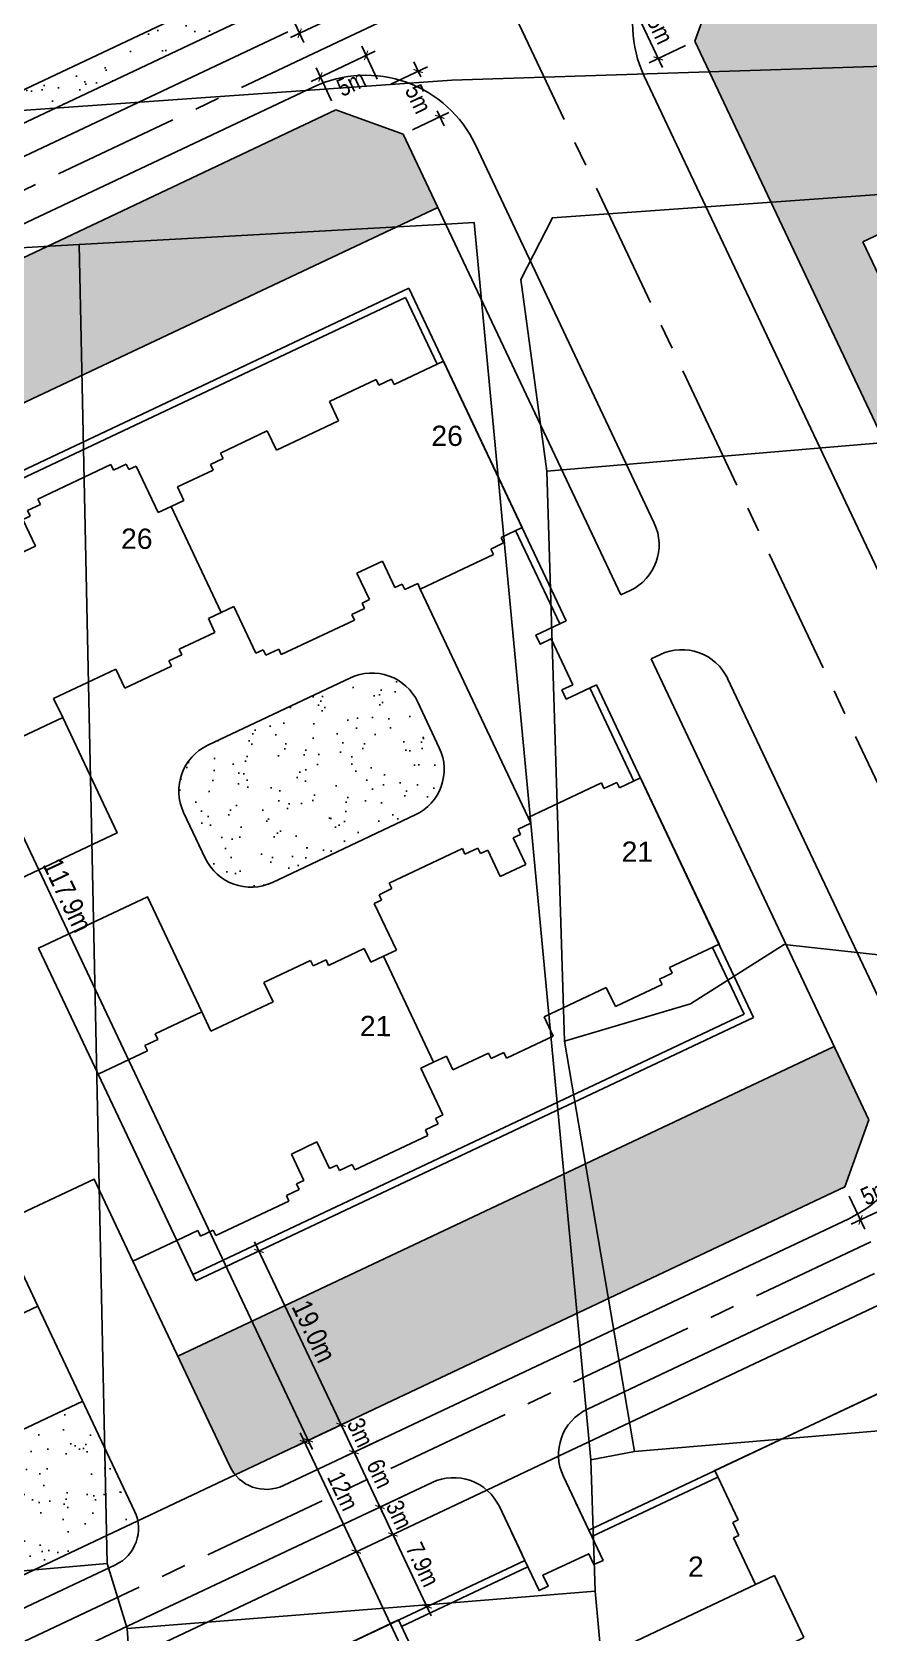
# Model space of a CAD drawing. Extents: x 597165 to 598689, y 1181586 to 1183364.
# Drawn here: x 597458.7 to 597541.5, y 1182302.6 to 1182460.9 of the extents above; entities that cross this region are included whole.
import ezdxf
from ezdxf.enums import TextEntityAlignment as Align

# ---------------------------------------------------------------- set-up
doc = ezdxf.new("R2010")
doc.units = 0
doc.header["$MEASUREMENT"] = 0
doc.linetypes.add('CENTER', pattern=[2, 1.25, -0.25, 0.25, -0.25])
doc.layers.get('0').update_dxf_attribs({"linetype": 'CONTINUOUS'})
doc.layers.get('DEFPOINTS').update_dxf_attribs({"color": 8, "linetype": 'CONTINUOUS'})
for name, color, linetype in [('DIM-T', 7, 'CONTINUOUS'), ('DTEXT', 7, 'CONTINUOUS'), ('HA-CAY-XANH-KO', 3, 'CONTINUOUS'), ('NEN-HT', 8, 'CONTINUOUS'), ('NET-04', 4, 'CONTINUOUS'), ('NET-LE-CO', 3, 'CONTINUOUS'), ('NET-LENGOAI', 4, 'CONTINUOUS'), ('NET-LETRONG', 5, 'CONTINUOUS'), ('NET-TIM', 2, 'CENTER')]:
    doc.layers.add(name, color=color, linetype=linetype)
doc.styles.add('VHEL-B', font='VHELVEB.TTF')
doc.styles.add('VHEL-C-R', font='VHELVCN.TTF')
doc.dimstyles.new('TL1000', dxfattribs={"dimscale": 0, "dimtxt": 2, "dimasz": 0.7, "dimexe": 1, "dimexo": 1, "dimgap": 0.5, "dimtad": 1, "dimdec": 1, "dimzin": 12, "dimtxsty": 'VHEL-C-R', "dimblk1": 'ARCHTICK', "dimblk2": 'ARCHTICK', "dimsah": 1, "dimcen": -0.09, "dimdle": 1, "dimclrd": 256, "dimclre": 256, "dimclrt": 256, "dimazin": 3, "dimtfac": 0.005, "dimtdec": 1, "dimtix": 1, "dimtmove": 0, "dimatfit": 3, "dimtolj": 1, "dimtzin": 0})
pattern_1 = [(37.26582263, (0, 0), (-0.11023521, 3.854130278), [0, -3.04, 0, -3.4, 0, -3.25]), (7.26582263, (0, 0), (3.562592942, 5.629778284), [0, -1.64, 0, -2.74, 0, -1.05]), (327.26582263, (-2.46, 0.01), (6.228277961, -0.014137947), [0, -1, 0, -3.6, 0, -4.7]), (317.26582263, (-2.46, 0.01), (6.019377384, 1.73076346), [0, -0.5, 0, -2.36, 0, -2.7])]

# ---------------------------------------------------------------- blocks, each defined once
blk = doc.blocks.new('_ARCHTICK')
at = {"color": 0, "linetype": 'BYBLOCK', "const_width": 0.15}
blk.add_lwpolyline([(-0.5, -0.5), (0.5, 0.5)], dxfattribs=at)
blk = doc.blocks.new('*D213')
at = {"linetype": 'BYBLOCK'}
for p, q in [((597491.98, 1182324.36), (597488.36, 1182322.65)), ((597489.26, 1182323.07), (597488.96, 1182323.71)), ((597489.26, 1182323.07), (597490.54, 1182320.36)), ((597493.26, 1182321.64), (597489.64, 1182319.93)), ((597490.54, 1182320.36), (597490.84, 1182319.73))]:
    blk.add_line(p, q, dxfattribs=at)
at = {"layer": 'DEFPOINTS', "color": 0, "linetype": 'BYBLOCK'}
for p in [(597492.88, 1182324.78), (597494.16, 1182322.07), (597490.54, 1182320.36)]:
    blk.add_point(p, dxfattribs=at)
at = {"linetype": 'BYBLOCK', "xscale": 0.7, "yscale": 0.7, "zscale": 0.7}
for p, rotation in [((597489.26, 1182323.07), 295.2825196977223), ((597490.54, 1182320.36), 115.2825196977223)]:
    blk.add_blockref('_ARCHTICK', p, dxfattribs=dict(at, rotation=rotation))
at = {"linetype": 'BYBLOCK', "insert": (597491.16, 1182322.31), "char_height": 1.75, "attachment_point": 5, "rotation": 295.2825, "style": 'VHEL-C-R'}
blk.add_mtext('\\A1;3m', dxfattribs=at)
blk = doc.blocks.new('*D212')
at = {"linetype": 'BYBLOCK'}
for p, q in [((597493.26, 1182321.64), (597489.64, 1182319.93)), ((597490.12, 1182321.27), (597493.53, 1182314.03)), ((597495.82, 1182316.22), (597492.2, 1182314.51))]:
    blk.add_line(p, q, dxfattribs=at)
at = {"layer": 'DEFPOINTS', "color": 0, "linetype": 'BYBLOCK'}
for p in [(597494.16, 1182322.07), (597496.72, 1182316.64), (597493.11, 1182314.94)]:
    blk.add_point(p, dxfattribs=at)
at = {"linetype": 'BYBLOCK', "xscale": 0.7, "yscale": 0.7, "zscale": 0.7}
for p, rotation in [((597490.54, 1182320.36), 115.2825196977223), ((597493.11, 1182314.94), 295.2825196977223)]:
    blk.add_blockref('_ARCHTICK', p, dxfattribs=dict(at, rotation=rotation))
at = {"linetype": 'BYBLOCK', "insert": (597493.09, 1182318.24), "char_height": 1.75, "attachment_point": 5, "rotation": 295.2825, "style": 'VHEL-C-R'}
blk.add_mtext('\\A1;6m', dxfattribs=at)
blk = doc.blocks.new('*D211')
at = {"linetype": 'BYBLOCK'}
for p, q in [((597495.82, 1182316.22), (597492.2, 1182314.51)), ((597493.11, 1182314.94), (597492.81, 1182315.57)), ((597493.11, 1182314.94), (597494.39, 1182312.22)), ((597497.1, 1182313.5), (597493.48, 1182311.8)), ((597494.39, 1182312.22), (597494.69, 1182311.59))]:
    blk.add_line(p, q, dxfattribs=at)
at = {"layer": 'DEFPOINTS', "color": 0, "linetype": 'BYBLOCK'}
for p in [(597496.72, 1182316.64), (597498, 1182313.93), (597494.39, 1182312.22)]:
    blk.add_point(p, dxfattribs=at)
at = {"linetype": 'BYBLOCK', "xscale": 0.7, "yscale": 0.7, "zscale": 0.7}
for p, rotation in [((597493.11, 1182314.94), 295.2825196977223), ((597494.39, 1182312.22), 115.2825196977223)]:
    blk.add_blockref('_ARCHTICK', p, dxfattribs=dict(at, rotation=rotation))
at = {"linetype": 'BYBLOCK', "insert": (597495.01, 1182314.17), "char_height": 1.75, "attachment_point": 5, "rotation": 295.2825, "style": 'VHEL-C-R'}
blk.add_mtext('\\A1;3m', dxfattribs=at)
blk = doc.blocks.new('*D210')
at = {"linetype": 'BYBLOCK'}
for p, q in [((597491.98, 1182324.36), (597484.74, 1182320.94)), ((597485.22, 1182322.27), (597491.2, 1182309.61)), ((597497.1, 1182313.5), (597489.87, 1182310.09))]:
    blk.add_line(p, q, dxfattribs=at)
at = {"layer": 'DEFPOINTS', "color": 0, "linetype": 'BYBLOCK'}
for p in [(597492.88, 1182324.78), (597498, 1182313.93), (597490.77, 1182310.52)]:
    blk.add_point(p, dxfattribs=at)
at = {"linetype": 'BYBLOCK', "xscale": 0.7, "yscale": 0.7, "zscale": 0.7}
for p, rotation in [((597485.65, 1182321.37), 115.2825172555011), ((597490.77, 1182310.52), 295.282517255501)]:
    blk.add_blockref('_ARCHTICK', p, dxfattribs=dict(at, rotation=rotation))
at = {"linetype": 'BYBLOCK', "insert": (597489.45, 1182316.53), "char_height": 1.75, "attachment_point": 5, "rotation": 295.2825, "style": 'VHEL-C-R'}
blk.add_mtext('\\A1;12m', dxfattribs=at)
blk = doc.blocks.new('*D140')
at = {"linetype": 'BYBLOCK'}
for p, q in [((597488.57, 1182465.24), (597490.11, 1182461.98)), ((597484.05, 1182463.11), (597485.59, 1182459.85)), ((597484.26, 1182460.33), (597490.59, 1182463.31))]:
    blk.add_line(p, q, dxfattribs=at)
at = {"layer": 'DEFPOINTS', "color": 0, "linetype": 'BYBLOCK'}
for p in [(597488.14, 1182466.15), (597483.62, 1182464.01), (597489.68, 1182462.89)]:
    blk.add_point(p, dxfattribs=at)
at = {"linetype": 'BYBLOCK', "xscale": 0.7, "yscale": 0.7, "zscale": 0.7}
for p, rotation in [((597489.68, 1182462.89), 25.28251725275693), ((597485.16, 1182460.75), 205.282517252757)]:
    blk.add_blockref('_ARCHTICK', p, dxfattribs=dict(at, rotation=rotation))
at = {"linetype": 'BYBLOCK', "insert": (597486.62, 1182463.51), "char_height": 1.75, "attachment_point": 5, "rotation": 25.2825, "style": 'VHEL-C-R'}
blk.add_mtext('\\A1;5m', dxfattribs=at)
blk = doc.blocks.new('*D137')
at = {"linetype": 'BYBLOCK'}
for p, q in [((597521.19, 1182464.06), (597517.58, 1182462.36)), ((597521.04, 1182457.36), (597518.05, 1182463.69)), ((597523.33, 1182459.54), (597519.71, 1182457.83))]:
    blk.add_line(p, q, dxfattribs=at)
at = {"layer": 'DEFPOINTS', "color": 0, "linetype": 'BYBLOCK'}
for p in [(597522.1, 1182464.49), (597518.48, 1182462.78), (597524.23, 1182459.97)]:
    blk.add_point(p, dxfattribs=at)
at = {"linetype": 'BYBLOCK', "xscale": 0.7, "yscale": 0.7, "zscale": 0.7}
for p, rotation in [((597518.48, 1182462.78), 115.2825172611338), ((597520.62, 1182458.26), 295.2825172611338)]:
    blk.add_blockref('_ARCHTICK', p, dxfattribs=dict(at, rotation=rotation))
at = {"linetype": 'BYBLOCK', "insert": (597520.81, 1182461.12), "char_height": 1.75, "attachment_point": 5, "rotation": 295.2825, "style": 'VHEL-C-R'}
blk.add_mtext('\\A1;5m', dxfattribs=at)
blk = doc.blocks.new('*D136')
at = {"linetype": 'BYBLOCK'}
for p, q in [((597486.3, 1182455.99), (597492.63, 1182458.98)), ((597492.84, 1182456.2), (597491.3, 1182459.46)), ((597488.32, 1182454.07), (597486.78, 1182457.33))]:
    blk.add_line(p, q, dxfattribs=at)
at = {"layer": 'DEFPOINTS', "color": 0, "linetype": 'BYBLOCK'}
for p in [(597491.73, 1182458.56), (597493.27, 1182455.3), (597488.75, 1182453.16)]:
    blk.add_point(p, dxfattribs=at)
at = {"linetype": 'BYBLOCK', "xscale": 0.7, "yscale": 0.7, "zscale": 0.7}
for p, rotation in [((597491.73, 1182458.56), 25.28251725872136), ((597487.21, 1182456.42), 205.2825172587214)]:
    blk.add_blockref('_ARCHTICK', p, dxfattribs=dict(at, rotation=rotation))
at = {"linetype": 'BYBLOCK', "insert": (597490.26, 1182455.8), "char_height": 1.75, "attachment_point": 5, "rotation": 25.2825, "style": 'VHEL-C-R'}
blk.add_mtext('\\A1;5m', dxfattribs=at)
blk = doc.blocks.new('*D135')
at = {"linetype": 'BYBLOCK'}
for p, q in [((597494.17, 1182455.72), (597497.79, 1182457.43)), ((597496.46, 1182457.91), (597497.16, 1182456.43)), ((597496.31, 1182451.2), (597499.92, 1182452.91)), ((597499.45, 1182451.58), (597498.75, 1182453.06))]:
    blk.add_line(p, q, dxfattribs=at)
at = {"layer": 'DEFPOINTS', "color": 0, "linetype": 'BYBLOCK'}
for p in [(597496.88, 1182457.01), (597493.27, 1182455.3), (597495.4, 1182450.78)]:
    blk.add_point(p, dxfattribs=at)
at = {"linetype": 'BYBLOCK', "xscale": 0.7, "yscale": 0.7, "zscale": 0.7}
for p, rotation in [((597496.88, 1182457.01), 115.2825172516175), ((597499.02, 1182452.48), 295.2825172516174)]:
    blk.add_blockref('_ARCHTICK', p, dxfattribs=dict(at, rotation=rotation))
at = {"linetype": 'BYBLOCK', "insert": (597496.9, 1182454.25), "char_height": 1.75, "attachment_point": 5, "rotation": 295.2825, "style": 'VHEL-C-R'}
blk.add_mtext('\\A1;5m', dxfattribs=at)
blk = doc.blocks.new('*D134')
at = {"linetype": 'BYBLOCK'}
for p, q in [((597544.02, 1182347.83), (597545.56, 1182344.57)), ((597539.5, 1182345.7), (597541.04, 1182342.44)), ((597539.71, 1182342.91), (597546.04, 1182345.9))]:
    blk.add_line(p, q, dxfattribs=at)
at = {"layer": 'DEFPOINTS', "color": 0, "linetype": 'BYBLOCK'}
for p in [(597543.6, 1182348.74), (597539.08, 1182346.6), (597545.14, 1182345.48)]:
    blk.add_point(p, dxfattribs=at)
at = {"linetype": 'BYBLOCK', "xscale": 0.7, "yscale": 0.7, "zscale": 0.7}
for p, rotation in [((597545.14, 1182345.48), 25.28251725275693), ((597540.62, 1182343.34), 205.282517252757)]:
    blk.add_blockref('_ARCHTICK', p, dxfattribs=dict(at, rotation=rotation))
at = {"linetype": 'BYBLOCK', "insert": (597542.08, 1182346.1), "char_height": 1.75, "attachment_point": 5, "rotation": 25.2825, "style": 'VHEL-C-R'}
blk.add_mtext('\\A1;5m', dxfattribs=at)
blk = doc.blocks.new('A$C4397129B')
at = {"layer": 'NET-04', "linetype": 'CONTINUOUS'}
for p, q in [((3.7, 20.6), (3.7, 20)), ((11.7, 20.6), (3.7, 20.6)), ((11.7, 20), (11.7, 20.6)), ((18.9, 20.6), (18.9, 20)), ((26.9, 20.6), (18.9, 20.6)), ((26.9, 20), (26.9, 20.6)), ((0, 19.4), (0, 1.2)), ((2.3, 19.4), (0, 19.4)), ((2.3, 20), (2.3, 19.4)), ((3.7, 20), (2.3, 20)), ((13.1, 20), (11.7, 20)), ((13.1, 19.4), (13.1, 20)), ((13.9, 19.4), (13.1, 19.4)), ((13.9, 16.5), (13.9, 19.4)), ((16.7, 19.4), (16.7, 16.5)), ((17.5, 19.4), (16.7, 19.4)), ((17.5, 20), (17.5, 19.4)), ((18.9, 20), (17.5, 20)), ((28.3, 20), (26.9, 20)), ((28.3, 19.4), (28.3, 20)), ((29.1, 19.4), (28.3, 19.4)), ((29.1, 14.3), (29.1, 19.4)), ((16.7, 16.5), (13.9, 16.5)), ((30.5, 14.3), (29.1, 14.3)), ((30.5, 2.7), (30.5, 14.3)), ((11.9, 2.1), (18.7, 2.1)), ((11.9, 0), (11.9, 2.1)), ((18.7, 2.1), (18.7, 0)), ((29.1, 2.7), (30.5, 2.7)), ((29.1, 1.2), (29.1, 2.7)), ((0, 1.2), (5.4, 1.2)), ((5.4, 1.2), (5.4, 0.6)), ((5.4, 0.6), (6.8, 0.6)), ((6.8, 0.6), (6.8, 0)), ((6.8, 0), (11.9, 0)), ((18.7, 0), (23.8, 0)), ((23.8, 0.6), (25.2, 0.6)), ((23.8, 0), (23.8, 0.6)), ((25.2, 1.2), (29.1, 1.2)), ((25.2, 0.6), (25.2, 1.2))]:
    blk.add_line(p, q, dxfattribs=at)
blk = doc.blocks.new('*D38')
at = {"linetype": 'BYBLOCK'}
blk.add_line((597493.96, 1182313.13), (597498.18, 1182304.19), dxfattribs=at)
at = {"layer": 'DEFPOINTS', "color": 0, "linetype": 'BYBLOCK'}
for p in [(597494.39, 1182312.22), (597497.76, 1182305.09), (597497.76, 1182305.09)]:
    blk.add_point(p, dxfattribs=at)
at = {"linetype": 'BYBLOCK', "xscale": 0.7, "yscale": 0.7, "zscale": 0.7}
for p, rotation in [((597494.39, 1182312.22), 115.2825172542737), ((597497.76, 1182305.09), 295.2825172542737)]:
    blk.add_blockref('_ARCHTICK', p, dxfattribs=dict(at, rotation=rotation))
at = {"linetype": 'BYBLOCK', "insert": (597497.33, 1182309.25), "char_height": 1.75, "attachment_point": 5, "rotation": 295.2825, "style": 'VHEL-C-R'}
blk.add_mtext('\\A1;7.9m', dxfattribs=at)
blk = doc.blocks.new('*D36')
at = {"linetype": 'BYBLOCK'}
blk.add_line((597489.69, 1182322.17), (597480.71, 1182341.18), dxfattribs=at)
at = {"layer": 'DEFPOINTS', "color": 0, "linetype": 'BYBLOCK'}
for p in [(597481.14, 1182340.28), (597481.14, 1182340.28), (597489.26, 1182323.07)]:
    blk.add_point(p, dxfattribs=at)
at = {"linetype": 'BYBLOCK', "xscale": 0.7, "yscale": 0.7, "zscale": 0.7}
for p, rotation in [((597481.14, 1182340.28), 115.2825172536864), ((597489.26, 1182323.07), 295.2825172536864)]:
    blk.add_blockref('_ARCHTICK', p, dxfattribs=dict(at, rotation=rotation))
at = {"linetype": 'BYBLOCK', "insert": (597486.58, 1182332.32), "char_height": 2, "attachment_point": 5, "rotation": 295.2825, "style": 'VHEL-C-R'}
blk.add_mtext('\\A1;19.0m', dxfattribs=at)
blk = doc.blocks.new('*D16')
at = {"linetype": 'BYBLOCK'}
for p, q in [((597438.39, 1182429.38), (597434.78, 1182427.67)), ((597435.26, 1182429), (597486.44, 1182320.63)), ((597488.73, 1182322.82), (597485.11, 1182321.11))]:
    blk.add_line(p, q, dxfattribs=at)
at = {"layer": 'DEFPOINTS', "color": 0, "linetype": 'BYBLOCK'}
for p in [(597439.3, 1182429.81), (597489.63, 1182323.25), (597486.01, 1182321.54)]:
    blk.add_point(p, dxfattribs=at)
at = {"linetype": 'BYBLOCK', "xscale": 0.7, "yscale": 0.7, "zscale": 0.7}
for p, rotation in [((597435.68, 1182428.1), 115.2825196944715), ((597486.01, 1182321.54), 295.2825196944715)]:
    blk.add_blockref('_ARCHTICK', p, dxfattribs=dict(at, rotation=rotation))
at = {"linetype": 'BYBLOCK', "insert": (597462.22, 1182375.47), "char_height": 2, "attachment_point": 5, "rotation": 295.2825, "style": 'VHEL-C-R'}
blk.add_mtext('\\A1;117.9m', dxfattribs=at)
blk = doc.blocks.new('*D15')
at = {"linetype": 'BYBLOCK'}
for p, q in [((597493.48, 1182311.8), (597489.87, 1182310.09)), ((597490.34, 1182311.42), (597549.95, 1182185.22)), ((597552.24, 1182187.4), (597548.62, 1182185.69))]:
    blk.add_line(p, q, dxfattribs=at)
at = {"layer": 'DEFPOINTS', "color": 0, "linetype": 'BYBLOCK'}
for p in [(597494.39, 1182312.22), (597553.14, 1182187.83), (597549.53, 1182186.12)]:
    blk.add_point(p, dxfattribs=at)
at = {"linetype": 'BYBLOCK', "xscale": 0.7, "yscale": 0.7, "zscale": 0.7}
for p, rotation in [((597490.77, 1182310.52), 115.2825172548852), ((597549.53, 1182186.12), 295.2825172548852)]:
    blk.add_blockref('_ARCHTICK', p, dxfattribs=dict(at, rotation=rotation))
at = {"linetype": 'BYBLOCK', "insert": (597517.77, 1182247.7), "char_height": 2, "attachment_point": 5, "rotation": 295.2825, "style": 'VHEL-C-R'}
blk.add_mtext('\\A1;137.6m', dxfattribs=at)

msp = doc.modelspace()

# ---------------------------------------------------------------- hatches: boundary and pattern name
at = {"layer": 'HA-CAY-XANH-KO'}
h = msp.add_hatch(dxfattribs=at)
h.set_pattern_fill('AR-SAND', color=256, scale=2, angle=359.765823, style=0)
h.set_pattern_definition([(242.54834, (597971.2955, 1182505.2794), (1.745706, -3.437875), [0, -3.04, 0, -3.4, 0, -3.25]), (212.5483, (597971.2955, 1182505.2794), (-0.816966, -6.61204), [0, -1.64, 0, -2.74, 0, -1.05]), (172.5483, (597973.524, 1182506.321), (-5.637727, -2.647202), [0, -1, 0, -3.6, 0, -4.7]), (162.5483, (597973.524, 1182506.321), (-4.70362, -4.135746), [0, -0.5, 0, -2.36, 0, -2.7])])
h.paths.add_polyline_path([(597579.9014, 1182357.456), (597540.8538, 1182440.1272), (597583.947, 1182460.4811), (597586.7906, 1182454.4607), (597595.6352, 1182451.2908), (597625.8891, 1182465.5805, 0.41364605), (597626.8451, 1182468.2396), (597613.9379, 1182495.7041), (597599.7597, 1182489.0074), (597585.1154, 1182494.2558), (597526.6225, 1182466.6282), (597524.2369, 1182459.9717), (597571.1815, 1182360.5812)])
h.paths.add_polyline_path([(597724.7535, 1182421.9685), (597743.4807, 1182430.8139), (597714.1796, 1182492.8066, -0.41429262), (597710.8873, 1182493.986, -1), (597715.3587, 1182496.098, -0.41413451), (597714.1796, 1182492.8066), (597743.4807, 1182430.8139), (597749.0954, 1182433.4658), (597695.7101, 1182546.4924), (597651.4067, 1182525.5668), (597646.1583, 1182510.9226), (597632.0222, 1182504.2458), (597644.9458, 1182476.7462, 0.41424278), (597647.6067, 1182475.7868, -0.00002494), (597647.6066, 1182475.7868), (597681.0266, 1182491.4927, -0.41421356), (597691.6695, 1182487.655), (597697.6446, 1182474.9409, -0.84664775), (597710.3607, 1182447.8829), (597722.0892, 1182422.9263, 0.4147813)])
h.paths.add_polyline_path([(597696.1335, 1182498.3635), (597716.3778, 1182498.2808), (597716.4004, 1182503.8232), (597696.1562, 1182503.9059)], flags=24)
h = msp.add_hatch(dxfattribs=at)
h.set_pattern_fill('AR-SAND', color=256, scale=2, angle=359.765823, style=0)
h.set_pattern_definition(pattern_1)
h.paths.add_polyline_path([(597485.0512, 1182468.0035), (597448.509, 1182450.7438), (597448.9353, 1182449.8414, 0.10324372), (597450.1669, 1182448.2112), (597483.6207, 1182464.0123)])
h = msp.add_hatch(dxfattribs=at)
h.set_pattern_fill('AR-SAND', color=256, scale=2, angle=359.765823, style=0)
h.set_pattern_definition(pattern_1)
h.paths.add_polyline_path([(597428.7217, 1182424.8109), (597488.7457, 1182453.1618), (597495.4022, 1182450.7761), (597498.8291, 1182443.5207), (597433.9066, 1182412.8562), (597428.3443, 1182424.6327), (597428.7217, 1182424.8109, -0.29821663), (597431.5841, 1182429.4807, 0.29821663)])
h.paths.add_polyline_path([(597473.1127, 1182329.8494), (597478.248, 1182318.9771, 0.06325422), (597478.7899, 1182318.1272), (597539.0765, 1182346.602), (597541.4621, 1182353.2585), (597538.0352, 1182360.5139)])
h = msp.add_hatch(dxfattribs=at)
h.set_pattern_fill('AR-SAND', color=256, scale=2, angle=359.765823, style=0)
h.set_pattern_definition(pattern_1)
h.paths.add_polyline_path([(597469.1564, 1182313.577, 0.0333042), (597469.0221, 1182314.0921, 0.01469019), (597468.9412, 1182314.3127, 0.0151902), (597468.8442, 1182314.5355), (597463.7089, 1182325.4078), (597403.3075, 1182296.8787), (597396.651, 1182299.2643), (597380.6782, 1182333.0819), (597361.7361, 1182324.1351, 0.00563345), (597361.6348, 1182324.0858), (597364.5035, 1182269.2634), (597369.2858, 1182266.4057)])
at = {"layer": 'NET-LE-CO'}
h = msp.add_hatch(dxfattribs=at)
h.set_pattern_fill('AR-SAND', color=256, scale=2, angle=295.282517, style=0)
h.set_pattern_definition([(332.78251725, (0, 0), (3.43071119, 1.7597422335), [0, -3.04, 0, -3.4, 0, -3.25]), (302.78251725, (0, 0), (6.615321277, -0.789934427), [0, -1.64, 0, -2.74, 0, -1.05]), (262.78251725, (-1.0506, 2.2244), (2.670221719, -5.6268607775), [0, -1, 0, -3.6, 0, -4.7]), (252.78251725, (-1.0506, 2.2244), (4.15493615, -4.686678122), [0, -0.5, 0, -2.36, 0, -2.7])])
h.paths.add_polyline_path([(597476.0766, 1182390.3062, 0.29013646), (597473.212, 1182385.7852, 0.11076548), (597473.691, 1182383.6498), (597475.8264, 1182379.1287, 0.41421356), (597482.4829, 1182376.743), (597496.5886, 1182383.4055, 0.41421356), (597498.9742, 1182390.062), (597496.8388, 1182394.583, 0.41421356), (597490.1823, 1182396.9687)])

# ---------------------------------------------------------------- linework, layer by layer
at = {"layer": 'NEN-HT', "linetype": 'CONTINUOUS'}
for p, q in [((597500.22, 1182456.12), (597590.84, 1182459.05)), ((597455.27, 1182452.95), (597500.22, 1182456.12)), ((597463.37, 1182439.84), (597500.22, 1182441.89)), ((597427.38, 1182437.84), (597463.37, 1182439.84)), ((597466.12, 1182309.36), (597463.37, 1182439.84)), ((597509.61, 1182417.42), (597576.38, 1182423.08)), ((597509.61, 1182417.42), (597511.36, 1182361.03)), ((597518.28, 1182320.44), (597511.36, 1182361.03)), ((597513.95, 1182319.61), (597518.28, 1182320.44)), ((597514.4, 1182306.6), (597513.95, 1182319.61)), ((597466.12, 1182309.36), (597426.88, 1182305.94)), ((597468.12, 1182302.92), (597466.12, 1182309.36)), ((597500.22, 1182305.47), (597468.12, 1182302.92)), ((597514.4, 1182306.6), (597500.22, 1182305.47)), ((597520.62, 1182238.32), (597514.4, 1182306.6)), ((597468.12, 1182302.92), (597479.94, 1182112.72))]:
    msp.add_line(p, q, dxfattribs=at)
for points in [[(597575.2, 1182447.14), (597510.16, 1182442.5), (597507.04, 1182436.38), (597509.61, 1182417.42)], [(597500.22, 1182441.89), (597502.43, 1182442.01), (597513.95, 1182319.61)], [(597511.36, 1182361.03), (597523.81, 1182364.72), (597533.07, 1182370.6), (597543.29, 1182369.46), (597546.25, 1182365.7)], [(597563.45, 1182324.27), (597563.45, 1182324.26), (597518.28, 1182320.44)]]:
    msp.add_lwpolyline(points, dxfattribs=at)
at = {"layer": 'NET-04', "color": 2}
for p, q in [((597495.9663, 1182435.5329), (597440.8093, 1182409.4809)), ((597495.9663, 1182435.5329), (597511.5121, 1182402.6195)), ((597507.7661, 1182383.1553), (597497.0891, 1182405.7606)), ((597514.5017, 1182396.29), (597530.0474, 1182363.3767)), ((597530.0474, 1182363.3767), (597474.8905, 1182337.3247)), ((597473.0113, 1182341.3032), (597474.8905, 1182337.3247)), ((597546.665, 1182328.1941), (597513.7517, 1182312.6483)), ((597513.7517, 1182312.6482), (597512.4705, 1182315.3609)), ((597507.4222, 1182309.6587), (597506.141, 1182312.3713)), ((597507.4222, 1182309.6588), (597474.5088, 1182294.113)), ((597501.1114, 1182293.5174), (597530.227, 1182307.2694))]:
    msp.add_line(p, q, dxfattribs=at)
at = {"layer": 'NET-04'}
for p, q in [((597495.6323, 1182434.601), (597441.1083, 1182408.8479)), ((597495.6323, 1182434.601), (597498.75, 1182428.0002)), ((597506.5229, 1182411.5435), (597510.8791, 1182402.3206)), ((597513.8687, 1182395.9911), (597518.225, 1182386.7681)), ((597525.9978, 1182370.3114), (597529.1155, 1182363.7107)), ((597529.1155, 1182363.7107), (597474.5915, 1182337.9576)), ((597526.5288, 1182317.9091), (597514.0506, 1182312.0154)), ((597507.7211, 1182309.0258), (597495.243, 1182303.1321))]:
    msp.add_line(p, q, dxfattribs=at)
at = {"layer": 'NET-04', "color": 2}
for points in [[(597514.5017, 1182396.29), (597511.5178, 1182394.8807), (597511.0907, 1182395.7849), (597512.1757, 1182396.2974), (597510.0403, 1182400.8184), (597508.9553, 1182400.3059), (597508.5282, 1182401.2102), (597511.5121, 1182402.6195)], [(597450.4614, 1182389.0457), (597456.3551, 1182376.5675), (597467.1152, 1182381.6498), (597461.734, 1182393.0429)], [(597465.2384, 1182357.7599), (597459.3447, 1182370.238), (597470.1048, 1182375.3203), (597475.486, 1182363.9272)], [(597454.927, 1182332.7616), (597459.2673, 1182334.8116), (597455.4235, 1182342.9495), (597464.8273, 1182347.3911), (597468.6711, 1182339.2532), (597473.0113, 1182341.3032)], [(597507.4222, 1182309.6587), (597508.8316, 1182306.6748), (597509.7358, 1182307.1018), (597509.2233, 1182308.1869), (597513.7444, 1182310.3223), (597514.2569, 1182309.2373), (597515.1611, 1182309.6643), (597513.7517, 1182312.6482)]]:
    msp.add_lwpolyline(points, dxfattribs=at)
at = {"layer": 'NET-LE-CO'}
for p, q in [((597485.0512, 1182468.0035), (597448.509, 1182450.7438)), ((597583.947, 1182460.4811), (597540.8538, 1182440.1272)), ((597498.8291, 1182443.5207), (597433.9066, 1182412.8562)), ((597579.9014, 1182357.456), (597540.8538, 1182440.1272)), ((597476.0766, 1182390.3062), (597490.1823, 1182396.9687)), ((597496.8388, 1182394.583), (597498.9742, 1182390.062)), ((597473.691, 1182383.6498), (597475.8264, 1182379.1287)), ((597496.5886, 1182383.4055), (597482.4829, 1182376.743)), ((597538.0352, 1182360.5139), (597473.1127, 1182329.8494)), ((597463.7089, 1182325.4078), (597403.3075, 1182296.8787))]:
    msp.add_line(p, q, dxfattribs=at)
for centre, start, end in [((597492.3178, 1182392.4476), 25.282517, 115.282517), ((597478.212, 1182385.7852), 115.282517, 205.282517), ((597494.4532, 1182387.9266), 295.282517, 25.282517), ((597480.3474, 1182381.2641), 205.282517, 295.282517)]:
    msp.add_arc(centre, 5, start, end, dxfattribs=at)
at = {"layer": 'NET-LENGOAI', "ltscale": 20}
for p, q in [((597483.9977, 1182460.8726), (597455.5917, 1182447.4557)), ((597486.5602, 1182455.4473), (597431.5841, 1182429.4807)), ((597564.5482, 1182360.5762), (597519.2387, 1182456.505)), ((597502.5358, 1182449.7217), (597520.2272, 1182412.2656)), ((597516.9374, 1182405.182), (597517.8416, 1182405.6091)), ((597519.9269, 1182398.8525), (597520.8312, 1182399.2796)), ((597527.4876, 1182396.894), (597545.1791, 1182359.4378)), ((597539.4535, 1182343.4623), (597483.5732, 1182317.0686)), ((597468.6711, 1182339.2532), (597478.248, 1182318.9771)), ((597542.016, 1182338.037), (597513.6237, 1182324.6266)), ((597459.2673, 1182334.8115), (597468.8442, 1182314.5355)), ((597513.4487, 1182313.2899), (597511.2381, 1182317.9701)), ((597498.2521, 1182317.3662), (597463.5303, 1182300.9663)), ((597507.1191, 1182310.3004), (597504.9086, 1182314.9806)), ((597466.9356, 1182309.2103), (597372.7851, 1182264.7407))]:
    msp.add_line(p, q, dxfattribs=at)
at = {"layer": 'NET-LENGOAI', "color": 1}
for p, q in [((597503.6771, 1182316.6106), (597510.761, 1182319.9567)), ((597469.1564, 1182313.577), (597478.7899, 1182318.1272))]:
    msp.add_line(p, q, dxfattribs=at)
at = {"layer": 'NET-LENGOAI', "ltscale": 20}
for centre, radius, start, end in [((597530.0892, 1182461.63), 12, 115.282517, 205.282517), ((597491.6852, 1182444.5968), 12, 25.282517, 115.282517), ((597515.7062, 1182410.1302), 5, 295.282517, 25.282517), ((597522.9666, 1182394.7586), 5, 25.282517, 115.282517), ((597534.3285, 1182354.3128), 12, 295.28252, 25.282517), ((597515.7591, 1182320.1055), 5, 115.282517, 205.282517), ((597481.8648, 1182320.6855), 4, 205.28252, 295.28252), ((597500.3875, 1182312.8452), 5, 25.282517, 115.282517), ((597465.2273, 1182312.8271), 4, 295.28252, 25.28252)]:
    msp.add_arc(centre, radius, start, end, dxfattribs=at)
at = {"layer": 'NET-LETRONG'}
for p, q in [((597524.2369, 1182459.9717), (597526.6225, 1182466.6282)), ((597483.6207, 1182464.0123), (597450.1669, 1182448.2112)), ((597571.1815, 1182360.5812), (597524.2369, 1182459.9717)), ((597488.7457, 1182453.1618), (597428.7217, 1182424.8109)), ((597488.7457, 1182453.1618), (597495.4022, 1182450.7761)), ((597495.4022, 1182450.7761), (597516.9374, 1182405.182)), ((597519.9269, 1182398.8525), (597541.4621, 1182353.2585)), ((597539.0765, 1182346.602), (597541.4621, 1182353.2585)), ((597539.0765, 1182346.602), (597478.7899, 1182318.1272)), ((597544.2015, 1182335.7514), (597510.761, 1182319.9567)), ((597503.6767, 1182316.6106), (597464.8116, 1182298.2536)), ((597469.1564, 1182313.577), (597369.2858, 1182266.4057))]:
    msp.add_line(p, q, dxfattribs=at)
at = {"layer": 'NET-TIM', "ltscale": 10}
for p, q in [((597420.5607, 1182644.3497), (597701.2928, 1182049.9871)), ((597490.7043, 1182460.7224), (597744.7879, 1182580.7324)), ((597490.7043, 1182460.7224), (597373.7451, 1182405.4797)), ((597559.7225, 1182349.718), (597359.2414, 1182255.0258))]:
    msp.add_line(p, q, dxfattribs=at)

# ---------------------------------------------------------------- block references
at = {"layer": 'NET-04'}
for p, rotation in [((597498.8705, 1182429.3842), 205.2825172490714), ((597450.9739, 1182387.9606), 25.28251724907145), ((597525.1448, 1182318.0296), 295.2825172611338)]:
    msp.add_blockref('A$C4397129B', p, dxfattribs=dict(at, rotation=rotation))
at = {"layer": 'NET-04', "xscale": -1}
for p, rotation in [((597527.1433, 1182369.5253), 25.28251724907141), ((597464.7259, 1182358.845), 205.2825172490714), ((597496.0291, 1182304.2775), 115.2825172611338)]:
    msp.add_blockref('A$C4397129B', p, dxfattribs=dict(at, rotation=rotation))

# ---------------------------------------------------------------- texts
at = {"layer": 'DTEXT', "style": 'VHEL-B'}
for s, p in [('26', (597499.7427, 1182419.9215)), ('26', (597469.0548, 1182409.7429)), ('21', (597518.5503, 1182378.7782)), ('21', (597492.6691, 1182361.5274)), ('2', (597524.3364, 1182308.0449))]:
    msp.add_text(s, height=2, rotation=359.765823, dxfattribs=at).set_placement(p, align=Align.CENTER)

# ---------------------------------------------------------------- dimensions: what is measured, and where the dimension line sits
at = {"layer": 'DIM-T'}
for base, p1, p2, angle, override, picture, middle in [((597489.6816, 1182462.8877), (597483.6207, 1182464.0123), (597488.1418, 1182466.1477), 25.282517, {"dimscale": 1, "dimtxt": 1.75, "dimpost": 'm'}, '*D140', (597486.624, 1182463.5074)), ((597491.727, 1182458.5572), (597488.7457, 1182453.1618), (597493.2668, 1182455.2972), 25.282517, {"dimscale": 1, "dimtxt": 1.75, "dimpost": 'm'}, '*D136', (597490.2635, 1182455.802)), ((597496.8836, 1182457.0055), (597495.4022, 1182450.7761), (597493.2668, 1182455.2972), 115.282517, {"dimscale": 1, "dimtxt": 1.75, "dimpost": 'm'}, '*D135', (597496.9025, 1182454.2496)), ((597545.1373, 1182345.4774), (597539.0765, 1182346.602), (597543.5976, 1182348.7374), 25.282517, {"dimscale": 1, "dimtxt": 1.75, "dimpost": 'm'}, '*D134', (597542.0798, 1182346.0971)), ((597549.5254, 1182186.1215), (597494.3881, 1182312.2234), (597553.1422, 1182187.8299), 295.282517, {"dimscale": 1, "dimpost": 'm'}, '*D15', (597517.7667, 1182247.6988))]:
    dim = msp.add_linear_dim(base=base, p1=p1, p2=p2, angle=angle, dimstyle='TL1000', override=override, dxfattribs=at)
    dim.commit()
    dim.dimension.update_dxf_attribs({"geometry": picture, "text_midpoint": middle, "dimtype": 161})
for p1, p2, distance, override, picture, middle in [((597524.234, 1182459.9704), (597522.0986, 1182464.4914), 4, {"dimscale": 1, "dimtxt": 1.75, "dimpost": 'm'}, '*D137', (597520.8096, 1182461.1178)), ((597439.2991, 1182429.8069), (597489.6299, 1182323.2471), -4, {"dimscale": 1, "dimpost": 'm'}, '*D16', (597462.2233, 1182375.4684)), ((597492.88, 1182324.7823), (597498.005, 1182313.9317), -8, {"dimscale": 1, "dimtxt": 1.75, "dimdsep": 46, "dimpost": 'm'}, '*D210', (597489.4521, 1182316.5276)), ((597492.88, 1182324.7823), (597494.1612, 1182322.0696), -4, {"dimscale": 1, "dimtxt": 1.75, "dimdsep": 46, "dimpost": 'm'}, '*D213', (597491.1639, 1182322.3128)), ((597494.3881, 1182312.2234), (597497.7559, 1182305.0931), 0, {"dimscale": 1, "dimtxt": 1.75, "dimdsep": 46, "dimpost": 'm'}, '*D38', (597497.3322, 1182309.2535))]:
    dim = msp.add_aligned_dim(p1=p1, p2=p2, distance=distance, dimstyle='TL1000', override=override, dxfattribs=at)
    dim.commit()
    dim.dimension.update_dxf_attribs({"geometry": picture, "text_midpoint": middle})
at = {"layer": 'DIM-T', "color": 1}
dim = msp.add_aligned_dim(p1=(597489.2631, 1182323.0739), p2=(597481.1383, 1182340.2757), distance=0, dimstyle='TL1000', override={"dimscale": 1, "dimtxt": 2, "dimasz": 0.7, "dimzin": 0, "dimdsep": 46, "dimpost": 'm'}, dxfattribs=at)
dim.commit()
dim.dimension.update_dxf_attribs({"geometry": '*D36', "text_midpoint": (597486.5763, 1182332.3246)})
at = {"layer": 'DIM-T'}
for base, p1, p2, picture, middle in [((597493.1069, 1182314.936), (597494.1612, 1182322.0696), (597496.7237, 1182316.6443), '*D212', (597493.0858, 1182318.2439)), ((597494.3881, 1182312.2234), (597496.7237, 1182316.6443), (597498.005, 1182313.9317), '*D211', (597495.0077, 1182314.1749))]:
    dim = msp.add_linear_dim(base=base, p1=p1, p2=p2, angle=115.28252, dimstyle='TL1000', override={"dimscale": 1, "dimtxt": 1.75, "dimdsep": 46, "dimpost": 'm'}, dxfattribs=at)
    dim.commit()
    dim.dimension.update_dxf_attribs({"geometry": picture, "text_midpoint": middle})

doc.saveas('drawing.dxf')
